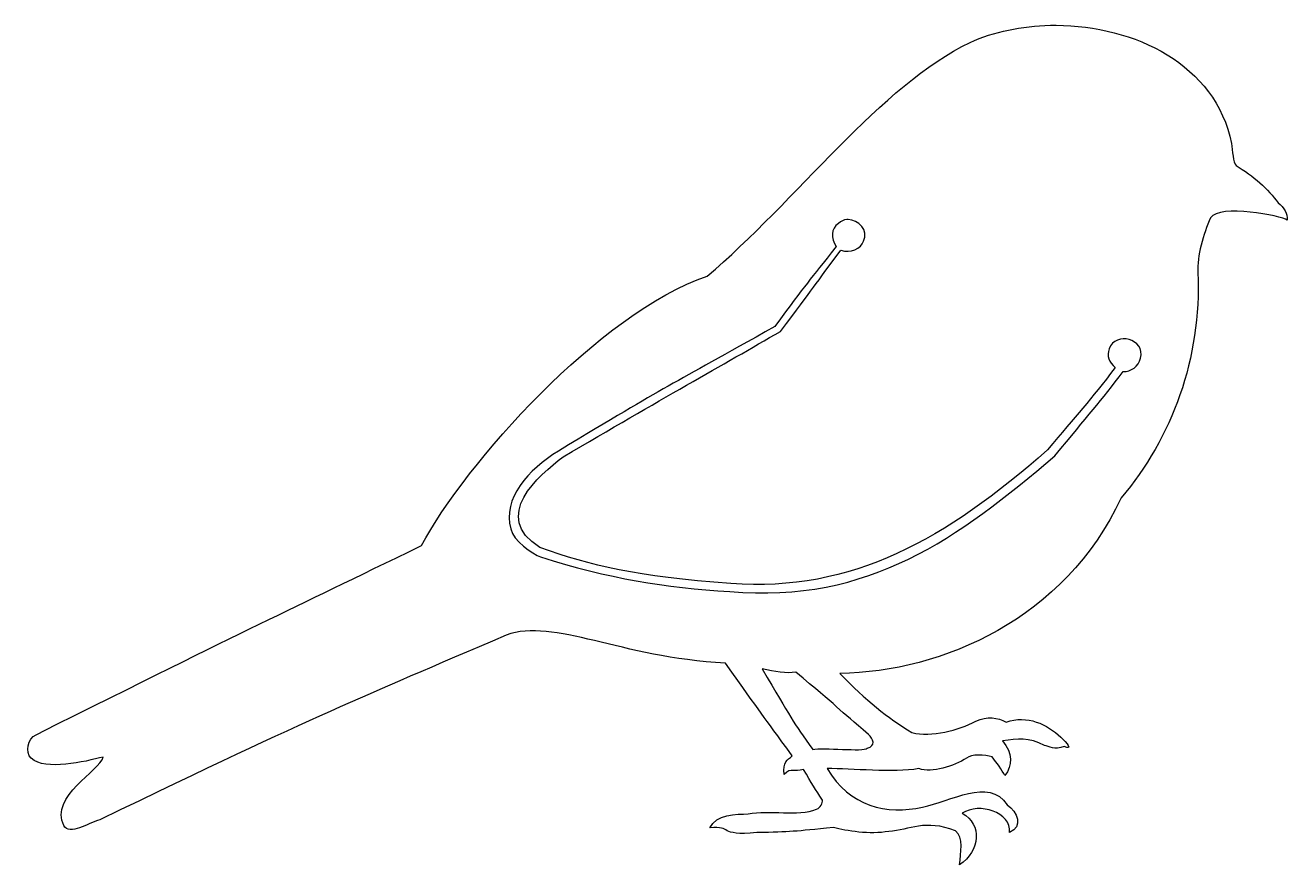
# Model space of a CAD drawing. Header units: centimetres. Extents: x -9 to 5.5, y -2.7 to 6.9.
import ezdxf

# ---------------------------------------------------------------- set-up
doc = ezdxf.new("R2010")
doc.units = ezdxf.units.CM
doc.header["$MEASUREMENT"] = 0
doc.layers.add('Layer 1', color=7, linetype='Continuous')

msp = doc.modelspace()

# ---------------------------------------------------------------- linework, layer by layer
at = {"layer": 'Layer 1', "color": 89}
for points, knots in [([(2.74029, 6.88217), (2.41378, 6.87571), (2.09524, 6.80941), (1.82334, 6.68621), (1.82334, 6.68621), (0.81804, 6.21316), (-0.18029, 4.85886), (-1.18051, 4.01557), (-1.18051, 4.01557), (-2.40495, 3.60123), (-3.94331, 1.87553), (-4.44481, 0.93731), (-4.44481, 0.93731), (-6.03532, 0.16407), (-6.32652, 0.03614), (-8.84847, -1.22318), (-8.84847, -1.22318), (-8.95, -1.26751), (-8.97158, -1.4256), (-8.90387, -1.4919), (-8.90387, -1.4919), (-8.73663, -1.6404), (-8.29346, -1.53098), (-8.08118, -1.47867), (-8.08118, -1.47867), (-8.11964, -1.6358), (-8.69241, -1.92687), (-8.53263, -2.26167), (-8.53263, -2.26167), (-8.46154, -2.38214), (-8.25686, -2.23217), (-8.12087, -2.19552), (-8.12087, -2.19552), (-5.56617, -0.96315), (-5.20637, -0.83027), (-3.47578, -0.08464), (-3.47578, -0.08464), (-2.92422, 0.11154), (-2.17858, -0.34342), (-0.97299, -0.40462), (-0.97299, -0.40462), (-0.54162, -1.00758), (-0.56554, -0.97502), (-0.20818, -1.46461), (-0.20818, -1.46461), (-0.26752, -1.5134), (-0.31728, -1.53264), (-0.30161, -1.6771), (-0.30161, -1.6771), (-0.21664, -1.59288), (-0.18671, -1.65528), (-0.08168, -1.62088), (-0.08168, -1.62088), (0.01621, -1.77719), (0.05622, -1.85117), (0.1366, -1.9698), (0.1366, -1.9698), (0.13949, -2.00408), (0.114, -2.0553), (0.07045, -2.07563), (0.07045, -2.07563), (-0.15072, -2.16191), (-0.46169, -2.07652), (-0.71255, -2.12855), (-0.71255, -2.12855), (-0.84688, -2.13147), (-1.08094, -2.13137), (-1.15077, -2.28813), (-1.15077, -2.28813), (-0.88054, -2.25719), (-1.06926, -2.38502), (-0.61168, -2.34187), (-0.61168, -2.34187), (-0.22351, -2.33544), (-0.18438, -2.3286), (0.2631, -2.28317), (0.2631, -2.28317), (0.40997, -2.32164), (0.67915, -2.36899), (0.89314, -2.32782), (0.89314, -2.32782), (1.13345, -2.31239), (1.31229, -2.18404), (1.65547, -2.32203), (1.65547, -2.32203), (1.75581, -2.39571), (1.71467, -2.57195), (1.7026, -2.70898), (1.7026, -2.70898), (1.93732, -2.55085), (1.96725, -2.24644), (1.73319, -2.12111), (1.73319, -2.12111), (1.92876, -1.99029), (2.29634, -2.11015), (2.27393, -2.34104), (2.27393, -2.34104), (2.43382, -2.2737), (2.36317, -2.10527), (2.24747, -2.02271), (2.24747, -2.02271), (2.03396, -1.70532), (1.60417, -1.99007), (1.27843, -2.04917), (1.27843, -2.04917), (0.87807, -2.14517), (0.44013, -2.04183), (0.19116, -1.6093), (0.19116, -1.6093), (0.46975, -1.60994), (0.94463, -1.66002), (1.23874, -1.61095), (1.23874, -1.61095), (1.38772, -1.66498), (1.63913, -1.58202), (1.78362, -1.49106), (1.78362, -1.49106), (1.83428, -1.44087), (1.99355, -1.45114), (2.07549, -1.47783), (2.07549, -1.47783), (2.12714, -1.53801), (2.18739, -1.62723), (2.22101, -1.69032), (2.22101, -1.69032), (2.30563, -1.57491), (2.31418, -1.43582), (2.19455, -1.29262), (2.19455, -1.29262), (2.36688, -1.26898), (2.49464, -1.25314), (2.67245, -1.34554), (2.67245, -1.34554), (2.72626, -1.3604), (2.78617, -1.40036), (2.89817, -1.35629), (2.89817, -1.35629), (3.00273, -1.40713), (2.93363, -1.31447), (2.85848, -1.25211), (2.85848, -1.25211), (2.70511, -1.10562), (2.47626, -0.99274), (2.23423, -1.08013), (2.23423, -1.08013), (2.14379, -1.02411), (2.01731, -1.00991), (1.88944, -1.0669), (1.88944, -1.0669), (1.69033, -1.17699), (1.38135, -1.2536), (1.15936, -1.19919), (1.15936, -1.19919), (0.87769, -1.02267), (0.63572, -0.83955), (0.33584, -0.52202), (0.33584, -0.52202), (1.50655, -0.5064), (2.90735, 0.10008), (3.54887, 1.4822), (3.54887, 1.4822), (4.13032, 2.17102), (4.46769, 3.0736), (4.4253, 4.05775), (4.4253, 4.05775), (4.41393, 4.24462), (4.48855, 4.49776), (4.57165, 4.682), (4.57165, 4.682), (4.67408, 4.84498), (5.38159, 4.70515), (5.44726, 4.65554), (5.44726, 4.65554), (5.45271, 4.73323), (5.41227, 4.797), (5.34143, 4.8548), (5.34143, 4.8548), (5.23692, 5.00558), (5.05301, 5.1675), (4.8627, 5.27896), (4.8627, 5.27896), (4.82559, 5.30967), (4.8232, 5.45613), (4.80978, 5.53197), (4.80978, 5.53197), (4.6291, 6.43594), (3.69804, 6.87821), (2.80556, 6.88217), (2.80556, 6.88217), (2.78373, 6.88228), (2.76201, 6.8826), (2.74024, 6.88217), (2.74024, 6.88217), (2.74024, 6.88217), (2.74029, 6.88217), (2.74029, 6.88217)], [0, 0, 0, 0, 0.02, 0.02, 0.02, 0.02, 0.04, 0.04, 0.04, 0.04, 0.06, 0.06, 0.06, 0.06, 0.08, 0.08, 0.08, 0.08, 0.1, 0.1, 0.1, 0.1, 0.12, 0.12, 0.12, 0.12, 0.14, 0.14, 0.14, 0.14, 0.16, 0.16, 0.16, 0.16, 0.18, 0.18, 0.18, 0.18, 0.2, 0.2, 0.2, 0.2, 0.22, 0.22, 0.22, 0.22, 0.24, 0.24, 0.24, 0.24, 0.26, 0.26, 0.26, 0.26, 0.28, 0.28, 0.28, 0.28, 0.3, 0.3, 0.3, 0.3, 0.32, 0.32, 0.32, 0.32, 0.34, 0.34, 0.34, 0.34, 0.36, 0.36, 0.36, 0.36, 0.38, 0.38, 0.38, 0.38, 0.4, 0.4, 0.4, 0.4, 0.42, 0.42, 0.42, 0.42, 0.44, 0.44, 0.44, 0.44, 0.46, 0.46, 0.46, 0.46, 0.48, 0.48, 0.48, 0.48, 0.5, 0.5, 0.5, 0.5, 0.52, 0.52, 0.52, 0.52, 0.54, 0.54, 0.54, 0.54, 0.56, 0.56, 0.56, 0.56, 0.58, 0.58, 0.58, 0.58, 0.6, 0.6, 0.6, 0.6, 0.62, 0.62, 0.62, 0.62, 0.64, 0.64, 0.64, 0.64, 0.66, 0.66, 0.66, 0.66, 0.68, 0.68, 0.68, 0.68, 0.7, 0.7, 0.7, 0.7, 0.72, 0.72, 0.72, 0.72, 0.74, 0.74, 0.74, 0.74, 0.76, 0.76, 0.76, 0.76, 0.78, 0.78, 0.78, 0.78, 0.8, 0.8, 0.8, 0.8, 0.82, 0.82, 0.82, 0.82, 0.84, 0.84, 0.84, 0.84, 0.86, 0.86, 0.86, 0.86, 0.88, 0.88, 0.88, 0.88, 0.9, 0.9, 0.9, 0.9, 0.92, 0.92, 0.92, 0.92, 0.94, 0.94, 0.94, 0.94, 0.96, 0.96, 0.96, 0.96, 1, 1, 1, 1]), ([(0.41444, 4.66215), (0.41934, 4.66252), (0.4244, 4.66223), (0.42932, 4.66215), (0.42932, 4.66215), (0.54749, 4.66044), (0.66946, 4.53911), (0.60378, 4.41493), (0.60378, 4.41493), (0.58302, 4.33541), (0.45557, 4.27061), (0.34581, 4.31406), (0.34581, 4.31406), (0.04165, 3.90329), (0.04931, 3.89904), (-0.34376, 3.38471), (-0.34376, 3.38471), (-0.99634, 3.00625), (-1.72197, 2.60169), (-2.82671, 1.951), (-2.82671, 1.951), (-3.10333, 1.74219), (-3.65781, 1.27074), (-3.09212, 0.91499), (-3.09212, 0.91499), (-2.501, 0.70768), (-1.99727, 0.58564), (-0.90848, 0.50406), (-0.90848, 0.50406), (0.47724, 0.40023), (1.553, 1.01337), (2.7097, 2.0312), (2.7097, 2.0312), (3.03747, 2.43066), (3.19774, 2.59368), (3.48113, 2.9713), (3.48113, 2.9713), (3.41025, 3.0372), (3.38301, 3.1033), (3.4125, 3.18545), (3.4125, 3.18545), (3.48625, 3.39088), (3.82854, 3.29797), (3.77217, 3.07879), (3.77217, 3.07879), (3.74774, 2.9838), (3.66223, 2.92197), (3.57373, 2.92665), (3.57373, 2.92665), (3.31642, 2.58761), (3.17231, 2.42623), (2.79321, 1.96175), (2.79321, 1.96175), (1.68544, 1.02468), (0.67928, 0.27331), (-0.92336, 0.41228), (-0.92336, 0.41228), (-1.65826, 0.45835), (-2.31271, 0.56047), (-3.08302, 0.80916), (-3.08302, 0.80916), (-3.17727, 0.83959), (-3.39588, 0.99423), (-3.42532, 1.12749), (-3.42532, 1.12749), (-3.5203, 1.47276), (-3.22644, 1.80736), (-2.87962, 2.01715), (-2.87962, 2.01715), (-1.61052, 2.78481), (-1.62632, 2.75668), (-0.40742, 3.44011), (-0.40742, 3.44011), (-0.0389, 3.94643), (-0.01774, 3.9555), (0.2929, 4.35375), (0.2929, 4.35375), (0.23564, 4.45221), (0.22962, 4.55471), (0.31936, 4.61916), (0.31936, 4.61916), (0.34692, 4.64563), (0.38014, 4.65957), (0.41444, 4.66215)], [0, 0, 0, 0, 0.04545455, 0.04545455, 0.04545455, 0.04545455, 0.09090909, 0.09090909, 0.09090909, 0.09090909, 0.13636364, 0.13636364, 0.13636364, 0.13636364, 0.18181818, 0.18181818, 0.18181818, 0.18181818, 0.22727273, 0.22727273, 0.22727273, 0.22727273, 0.27272727, 0.27272727, 0.27272727, 0.27272727, 0.31818182, 0.31818182, 0.31818182, 0.31818182, 0.36363636, 0.36363636, 0.36363636, 0.36363636, 0.40909091, 0.40909091, 0.40909091, 0.40909091, 0.45454545, 0.45454545, 0.45454545, 0.45454545, 0.5, 0.5, 0.5, 0.5, 0.54545455, 0.54545455, 0.54545455, 0.54545455, 0.59090909, 0.59090909, 0.59090909, 0.59090909, 0.63636364, 0.63636364, 0.63636364, 0.63636364, 0.68181818, 0.68181818, 0.68181818, 0.68181818, 0.72727273, 0.72727273, 0.72727273, 0.72727273, 0.77272727, 0.77272727, 0.77272727, 0.77272727, 0.81818182, 0.81818182, 0.81818182, 0.81818182, 0.86363636, 0.86363636, 0.86363636, 0.86363636, 0.90909091, 0.90909091, 0.90909091, 0.90909091, 1, 1, 1, 1]), ([(-0.55211, -0.46911), (-0.41173, -0.50311), (-0.26895, -0.52496), (-0.16929, -0.50962), (-0.16929, -0.50962), (0.3098, -0.89973), (0.3199, -0.9326), (0.66249, -1.21903), (0.66249, -1.21903), (0.7188, -1.27822), (0.75089, -1.3471), (0.64926, -1.37778), (0.64926, -1.37778), (0.60665, -1.42039), (0.14048, -1.3657), (0.02501, -1.39101), (0.02501, -1.39101), (-0.20113, -1.07659), (-0.22142, -1.03224), (-0.55211, -0.4691), (-0.55211, -0.4691), (-0.55211, -0.4691), (-0.55211, -0.46911), (-0.55211, -0.46911)], [0, 0, 0, 0, 0.14285714, 0.14285714, 0.14285714, 0.14285714, 0.28571429, 0.28571429, 0.28571429, 0.28571429, 0.42857143, 0.42857143, 0.42857143, 0.42857143, 0.57142857, 0.57142857, 0.57142857, 0.57142857, 0.71428571, 0.71428571, 0.71428571, 0.71428571, 1, 1, 1, 1])]:
    msp.add_open_spline(points, degree=3, knots=knots, dxfattribs=at)

doc.saveas('drawing.dxf')
